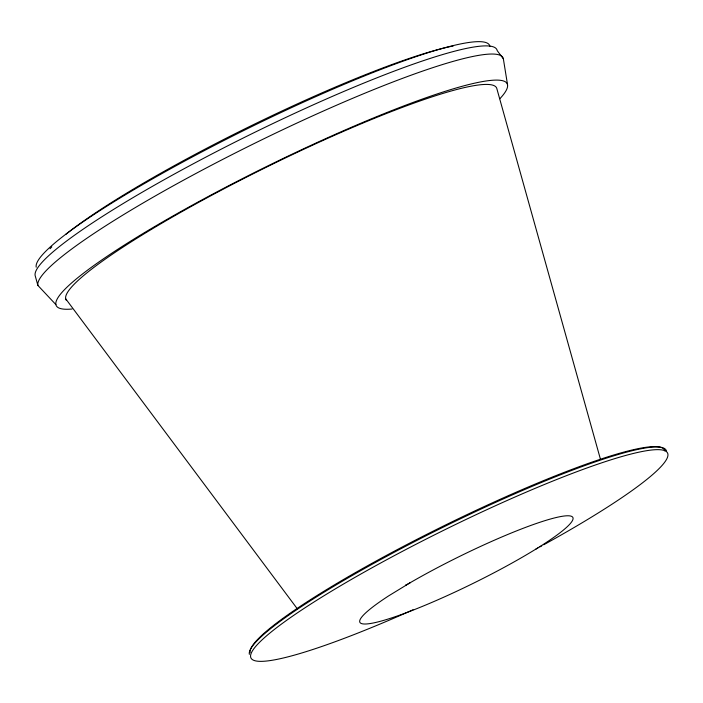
<?xml version="1.0" encoding="UTF-8"?>
<svg xmlns="http://www.w3.org/2000/svg" width="703" height="703" viewBox="0 0 703 703"><rect width="100%" height="100%" fill="white"/><g stroke="black" fill="none" stroke-linecap="round" stroke-linejoin="round"><path stroke-width="1.05" d="M410.324 582.638L388.724 595.828A118.719 15.088 -26.2 0 0 432.776 602.023A118.719 15.088 -26.2 0 0 572.356 516.837A118.719 15.088 -26.2 0 0 410.324 582.638L405.464 585.327L406.053 585.248M507.54 84.747L503.357 58.832L497.214 50.651A257.096 32.663 -26.2 0 0 259.469 130.029A257.096 32.663 -26.2 0 0 35.15 275.576L37.883 285.427L55.889 304.61M65.687 298.784L297.51 609.079M600.441 459.217L496.907 88.868A239.934 30.484 -26.2 0 0 269.416 165.697A239.934 30.484 -26.2 0 0 66.302 300.251M413.048 609.782A232.122 29.491 -26.2 0 1 279.592 625.459A232.122 29.491 -26.2 0 1 615.187 458.505A232.122 29.491 -26.2 0 1 543.718 544.772M541.785 545.844A232.122 29.491 -26.2 0 1 539.834 546.908M537.883 547.98A232.122 29.491 -26.2 0 1 535.932 549.043M249.345 654.335A232.122 29.491 -26.2 0 1 451.871 522.927A232.122 29.491 -26.2 0 1 666.514 451.256M50.062 248.748A242.983 30.87 -26.2 0 1 51.811 246.876M65.66 234.468A242.983 30.87 -26.2 0 1 256.358 123.21A242.983 30.87 -26.2 0 1 453.224 45.976M36.205 267.193A252.439 32.074 -26.2 0 1 256.463 124.273A252.439 32.074 -26.2 0 1 489.903 46.328M37.883 285.427A258.994 32.909 -26.2 0 1 263.853 138.799A258.994 32.909 -26.2 0 1 503.357 58.832M72.049 309.012A251.296 31.934 -26.2 0 1 268.282 165.697A251.296 31.934 -26.2 0 1 499.877 98.692M250.119 652.736A230.716 29.315 -26.2 0 1 451.423 522.118A230.716 29.315 -26.2 0 1 664.774 450.878"/></g></svg>
